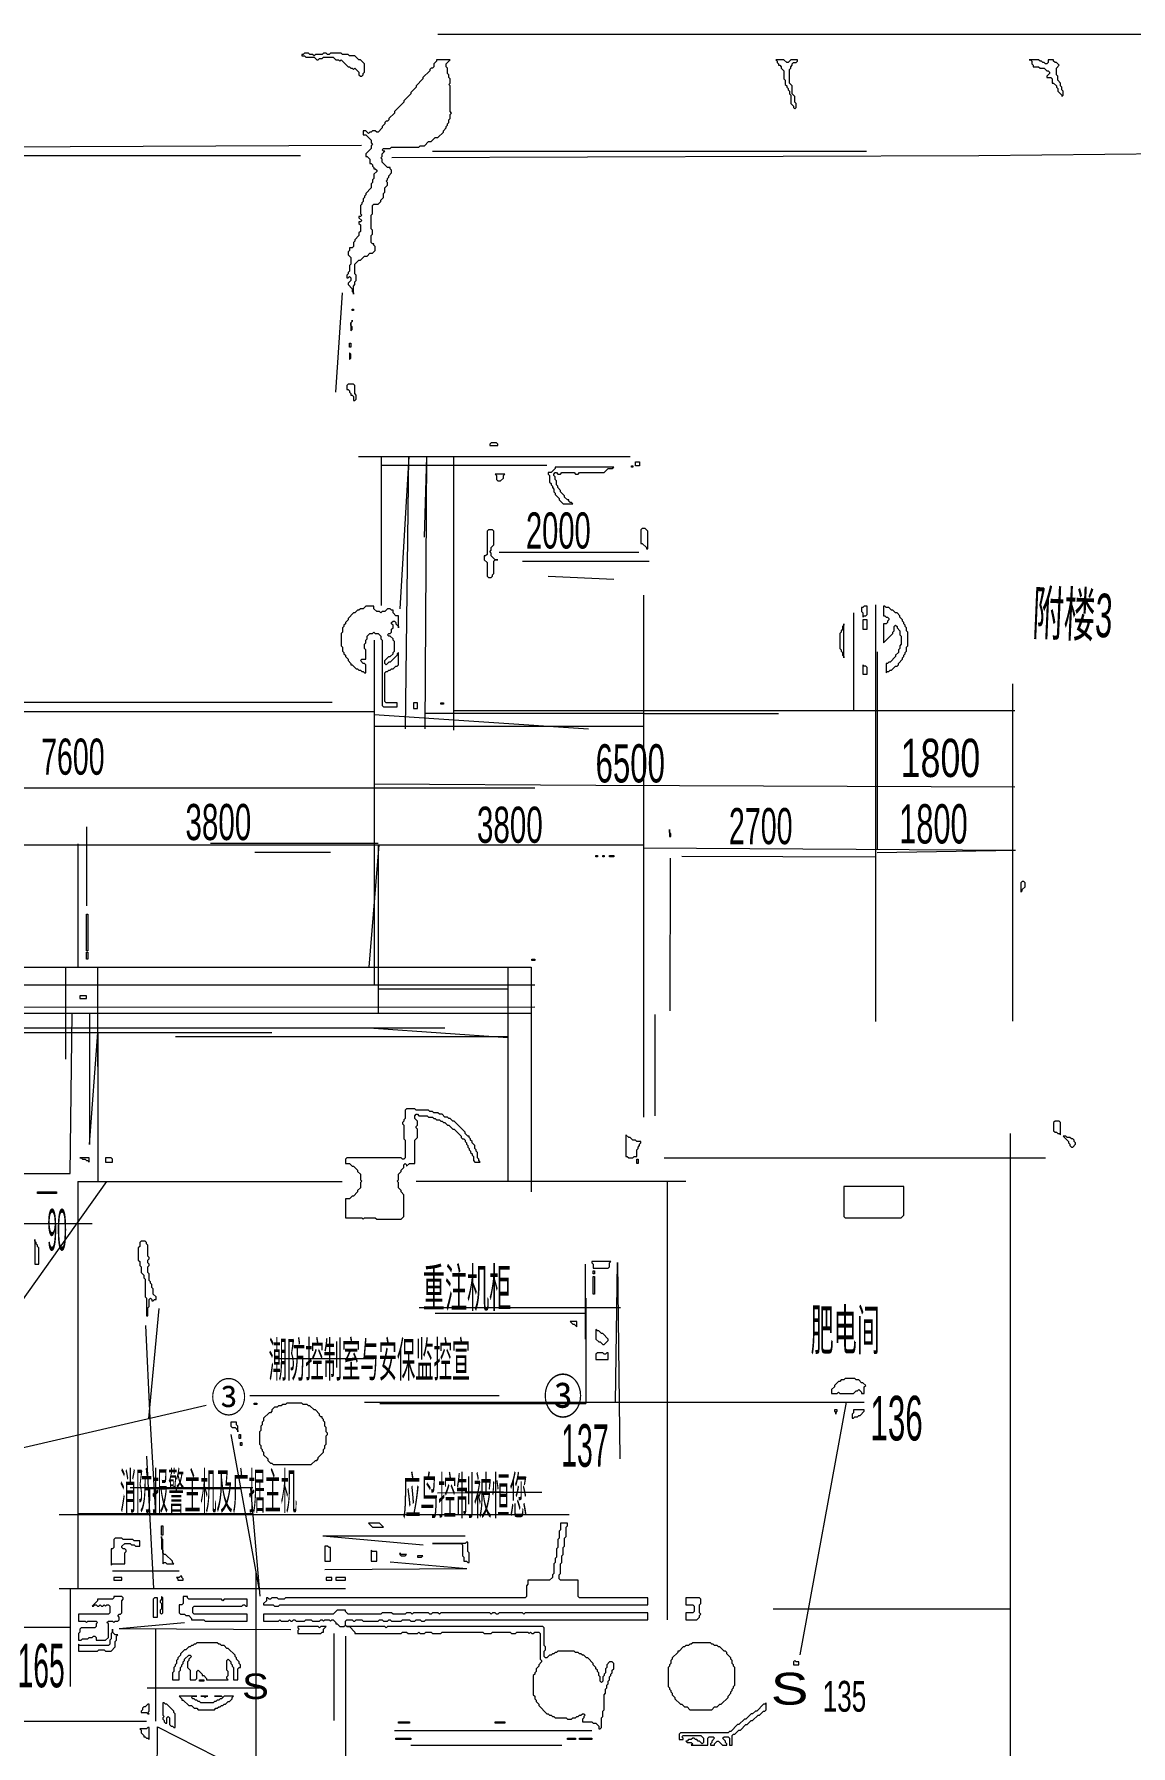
# Model space of a CAD drawing. Extents: x 6 to 4781, y 1 to 3386.
# Drawn here: x 2841 to 3646, y 2130 to 3386 of the extents above; entities that cross this region are included whole.
import ezdxf

# ---------------------------------------------------------------- set-up
doc = ezdxf.new("R2010")
doc.units = 0
for name, color, linetype, lineweight in [('OCR_TEXT', 6, 'Continuous', 0), ('TRACE_CURVE', 3, 'Continuous', 0), ('TRACE_STRAIGHT', 5, 'Continuous', 0), ('TRACE_TEXT_SYMBOL', 6, 'Continuous', 0)]:
    doc.layers.add(name, color=color, linetype=linetype, lineweight=lineweight)
doc.styles.add('wqy-unicode', font='wqy-unicode.lff')

msp = doc.modelspace()

# ---------------------------------------------------------------- linework, layer by layer
at = {"layer": 'TRACE_CURVE', "color": 3}
for points in [[(3136, 3367), (3136, 3366), (3134, 3364), (3134, 3362), (3133, 3361), (3132, 3361), (3131, 3360), (3131, 3359), (3126, 3354), (3126, 3353), (3121, 3348), (3121, 3347), (3117, 3343), (3117, 3342), (3112, 3337), (3112, 3336), (3105, 3329), (3105, 3328), (3101, 3324), (3101, 3323), (3100, 3322), (3099, 3322), (3098, 3321), (3098, 3320), (3096, 3318), (3096, 3317), (3093, 3314), (3092, 3314), (3091, 3315), (3089, 3315), (3088, 3314), (3087, 3314), (3086, 3313), (3084, 3315), (3082, 3315), (3082, 3312), (3084, 3312), (3088, 3308), (3088, 3306), (3089, 3305), (3088, 3304), (3088, 3302), (3084, 3298), (3084, 3296), (3085, 3296), (3087, 3294), (3087, 3291), (3088, 3291), (3089, 3290), (3089, 3289), (3090, 3288), (3090, 3287), (3091, 3287), (3092, 3286), (3092, 3285), (3090, 3283), (3090, 3280), (3089, 3279), (3089, 3277), (3088, 3276), (3088, 3273), (3084, 3269), (3084, 3268), (3083, 3267)], [(3146, 3353), (3145, 3354), (3145, 3356), (3144, 3357), (3144, 3361), (3143, 3362), (3143, 3364), (3146, 3367), (3136, 3367)], [(3090, 3232), (3089, 3232), (3088, 3233), (3088, 3238), (3089, 3239), (3089, 3242), (3088, 3243), (3088, 3253), (3089, 3254), (3089, 3260), (3090, 3261), (3093, 3261), (3095, 3263), (3095, 3264), (3097, 3266), (3097, 3269), (3098, 3270), (3098, 3273), (3100, 3275), (3100, 3277), (3099, 3278), (3100, 3279), (3100, 3280), (3101, 3281), (3101, 3282), (3103, 3284), (3103, 3286), (3102, 3287), (3102, 3288), (3100, 3288), (3096, 3292), (3096, 3294), (3095, 3295), (3096, 3296), (3096, 3298), (3098, 3300), (3097, 3300), (3096, 3301), (3097, 3302), (3102, 3302), (3103, 3303), (3123, 3303), (3124, 3304), (3127, 3304), (3130, 3307), (3132, 3307), (3135, 3310), (3137, 3310), (3141, 3314), (3141, 3315), (3143, 3317), (3143, 3318), (3144, 3319), (3144, 3320), (3145, 3321), (3145, 3323), (3146, 3324), (3146, 3327), (3147, 3328), (3146, 3329), (3146, 3348), (3145, 3349), (3146, 3350), (3146, 3353)], [(3083, 3267), (3083, 3266), (3082, 3265), (3082, 3263), (3081, 3262), (3081, 3261), (3080, 3260), (3080, 3254), (3081, 3253), (3080, 3252), (3079, 3252), (3079, 3251), (3081, 3249), (3080, 3248), (3079, 3248), (3079, 3247), (3080, 3246), (3080, 3241), (3079, 3240), (3079, 3238), (3076, 3235), (3076, 3234), (3075, 3233), (3075, 3230), (3074, 3229), (3072, 3229), (3072, 3227), (3071, 3226), (3071, 3224), (3073, 3222), (3073, 3217), (3072, 3216), (3072, 3212), (3071, 3211), (3071, 3210), (3070, 3209), (3070, 3207), (3071, 3207), (3072, 3208), (3073, 3207), (3073, 3205), (3071, 3203), (3071, 3202), (3074, 3199), (3074, 3197), (3075, 3196), (3075, 3195), (3075, 3201), (3076, 3202), (3076, 3204), (3077, 3205), (3077, 3209), (3076, 3210), (3076, 3217), (3079, 3220), (3080, 3220), (3083, 3223), (3085, 3223), (3087, 3225), (3089, 3225), (3091, 3227), (3091, 3230), (3090, 3231), (3090, 3232)]]:
    msp.add_lwpolyline(points, dxfattribs=at)
at = {"layer": 'TRACE_STRAIGHT', "color": 5}
for p, q in [((3137, 3385.8), (3660, 3385.8)), ((2737.2, 3302.7), (3080.8, 3304.5)), ((2742.7, 3296.9), (3036.1, 3296.9)), ((3103.1, 3295.3), (3534.2, 3296.9)), ((3133, 3300.1), (3451.5, 3300.1)), ((3534.2, 3296.9), (3703, 3298.5)), ((3062, 3123), (3067, 3196)), ((3078.7, 3075.8), (3278.1, 3075.8)), ((3095.2, 3076), (3095.2, 2966.6)), ((3095.2, 3069.5), (3217, 3069.5)), ((3109.2, 2964.1), (3115.8, 3075.8)), ((3113.1, 2876), (3115.5, 3075.8)), ((3127.2, 3016.6), (3128.8, 3075.8)), ((3127.6, 2876), (3128.7, 3075.8)), ((3148.3, 3076.1), (3148.3, 2875.1)), ((3181.9, 3005.6), (3284.4, 3005.6)), ((3199, 2999), (3292, 2999)), ((3266, 2985.7), (3217.9, 2987.8)), ((3288, 2974), (3288, 2591)), ((3458.2, 2967), (3458.2, 2661.1)), ((3442, 2961), (3442, 2889.4)), ((3090.1, 2941), (3090.1, 2688)), ((3459.5, 2932.5), (3459.5, 2787.7)), ((3558.9, 2909), (3558.9, 2661.3)), ((2525.6, 2895.6), (3059.2, 2895.6)), ((2571.9, 2888.7), (3090.1, 2888.7)), ((3090.1, 2886.6), (3247.4, 2875.9)), ((3090.1, 2877.8), (3288, 2877.8)), ((3127.7, 2887.5), (3288, 2887.5)), ((3148.3, 2889.4), (3560.5, 2889.4)), ((3288, 2887.3), (3386.9, 2887.3)), ((2292.6, 2832.6), (3208, 2832.6)), ((3090.1, 2835.6), (3252.9, 2834.5)), ((3252.9, 2834.5), (3560.5, 2833.4)), ((2879, 2804), (2879, 2746)), ((2453, 2790.8), (3288, 2790.8)), ((2872.7, 2791.5), (2872.7, 2701.1)), ((2970, 2792), (3093.1, 2792)), ((3086.5, 2701.1), (3093.9, 2790.8)), ((3093.1, 2790.8), (3093.1, 2667.2)), ((3002.5, 2785.5), (3058.1, 2785.5)), ((3288, 2788.7), (3561, 2787)), ((3307.5, 2781), (3307.3, 2669)), ((3316, 2782.4), (3390.3, 2782.2)), ((3390.3, 2782.2), (3458.2, 2782.1)), ((3459.5, 2785.1), (3561, 2787)), ((2394.8, 2701.1), (3205.3, 2701.1)), ((2887, 2701.1), (2887, 2628)), ((3188.4, 2701.1), (3188.4, 2544)), ((3205.3, 2701.1), (3205.3, 2536)), ((2863.6, 2700.9), (2863.6, 2633.5)), ((2872.7, 2700.9), (3093.1, 2700.9)), ((2660.2, 2688), (3208, 2688)), ((3093.1, 2685.1), (3188.4, 2685.1)), ((2648.4, 2671.7), (3208, 2671.9)), ((2759, 2667.2), (3205.3, 2667.2)), ((2866.9, 2549.5), (2868.5, 2667.2)), ((2881.2, 2667.2), (2881.2, 2570.8)), ((3296.2, 2666.3), (3296.2, 2591.8)), ((2239.4, 2653), (3015, 2653)), ((2660.2, 2656.4), (3142, 2656.4)), ((2881.2, 2570.8), (2887.4, 2653)), ((2887.2, 2653), (2887.2, 2543.8)), ((3090, 2656.3), (3188.4, 2649.5)), ((2944.3, 2650.1), (3188.4, 2650.1)), ((3557.1, 2579), (3557.1, 2091.1)), ((3303.1, 2561), (3583.1, 2561)), ((2686, 2549.5), (2866.9, 2549.5)), ((2740, 2327.1), (2893.8, 2543.8)), ((2872.5, 2543.8), (2872.5, 2245)), ((2872.5, 2543.8), (3066.6, 2543.8)), ((3121, 2544), (3319, 2544)), ((3305.3, 2544), (3305.3, 2222)), ((2633.1, 2512.9), (2883, 2512.9)), ((3245, 2483), (3245, 2428)), ((3267.4, 2381.6), (3268.9, 2484.3)), ((3268.9, 2484.3), (3270.4, 2340)), ((2924.8, 2369.7), (2932.2, 2450.4)), ((3123.1, 2451.1), (3271, 2451.1)), ((3245.5, 2458), (3245.5, 2380.8)), ((2922.2, 2437.9), (2925.4, 2369.9)), ((3135, 2447), (3245.5, 2447)), ((3016.9, 2413.8), (3090, 2413.8)), ((2720.7, 2322.5), (2966.8, 2379.4)), ((2925.2, 2374.7), (2929.7, 2300)), ((2998.8, 2386.7), (3181.9, 2386.7)), ((3083, 2381.8), (3450, 2381.8)), ((3094.4, 2380.8), (3245.5, 2380.8)), ((3245.5, 2381.6), (3436.9, 2381.6)), ((3402.9, 2196.2), (3436.9, 2381.6)), ((2985, 2358), (3005.6, 2245)), ((2923, 2342), (2928.1, 2245)), ((2911, 2319), (3001, 2319)), ((2924.2, 2318.3), (2992.3, 2318.3)), ((2999.3, 2318.3), (3006.2, 2239.2)), ((3136.6, 2315.2), (3213.3, 2315.7)), ((3157, 2316.2), (3213.3, 2315.7)), ((2859, 2299.2), (3233.4, 2299.2)), ((2872.5, 2300), (3000.9, 2300)), ((3052.4, 2283.7), (3126.2, 2277)), ((3052.4, 2283.7), (3115, 2283.7)), ((3104.4, 2283.6), (3156.9, 2283.6)), ((3102, 2264.5), (3158.3, 2259.5)), ((2898, 2258), (2947, 2258)), ((3003.4, 2257), (3003.4, 1593.5)), ((3054, 2258.9), (3158.3, 2259.5)), ((2859, 2245), (3069, 2245)), ((2867, 2245), (2867, 2173)), ((3383, 2230), (3557.1, 2230)), ((2761.4, 2216.6), (2867, 2216.6)), ((2903, 2215.6), (2951, 2220)), ((2903, 2215.6), (3029, 2214.8)), ((2929.5, 2215.4), (2929.5, 2147.6)), ((3060.5, 2212), (3060.5, 2148)), ((3069, 2210), (3069, 1985)), ((2923.5, 2172), (3006, 2172)), ((2656.9, 2147.6), (2923, 2147.6)), ((2930, 1898.8), (2931.1, 2143.5)), ((2931.1, 2143.5), (3003.4, 2106.7)), ((3105, 2140.8), (3250, 2140.8)), ((3117, 2130), (3228, 2130))]:
    msp.add_line(p, q, dxfattribs=at)
at = {"layer": 'TRACE_TEXT_SYMBOL', "color": 6}
for points in [[(3039, 3372), (3038, 3371), (3037, 3371), (3037, 3370), (3039, 3370), (3040, 3369), (3046, 3369), (3048, 3367), (3049, 3367), (3050, 3368), (3052, 3368), (3053, 3369), (3060, 3369), (3062, 3367), (3064, 3367), (3065, 3366), (3066, 3367), (3071, 3362), (3072, 3362), (3073, 3361), (3074, 3361), (3075, 3360), (3076, 3361), (3079, 3358), (3079, 3356), (3080, 3355), (3081, 3355), (3082, 3356), (3082, 3357), (3083, 3358), (3083, 3364), (3080, 3367), (3079, 3367), (3076, 3370), (3072, 3370), (3071, 3371), (3067, 3371), (3066, 3372), (3058, 3372), (3057, 3371), (3056, 3371), (3055, 3372), (3053, 3372), (3052, 3371), (3047, 3371), (3046, 3370), (3045, 3371), (3043, 3371), (3042, 3372)], [(3385, 3367), (3386, 3366), (3386, 3365), (3387, 3364), (3387, 3363), (3388, 3363), (3389, 3362), (3389, 3361), (3391, 3359), (3391, 3353), (3392, 3352), (3392, 3349), (3393, 3348), (3393, 3347), (3394, 3346), (3394, 3345), (3395, 3344), (3395, 3342), (3396, 3341), (3396, 3335), (3398, 3333), (3398, 3332), (3399, 3331), (3400, 3332), (3400, 3335), (3399, 3336), (3399, 3340), (3397, 3342), (3397, 3348), (3395, 3350), (3395, 3360), (3396, 3361), (3396, 3362), (3397, 3363), (3397, 3364), (3398, 3365), (3400, 3365), (3401, 3366), (3401, 3367), (3396, 3367), (3394, 3365), (3393, 3365), (3391, 3367)], [(3571, 3367), (3572, 3367), (3573, 3366), (3573, 3364), (3574, 3363), (3574, 3362), (3578, 3362), (3579, 3361), (3582, 3361), (3584, 3359), (3585, 3359), (3586, 3358), (3586, 3357), (3584, 3355), (3584, 3354), (3587, 3354), (3588, 3353), (3588, 3350), (3589, 3350), (3591, 3348), (3591, 3347), (3592, 3346), (3592, 3344), (3595, 3341), (3595, 3340), (3596, 3341), (3596, 3344), (3595, 3345), (3595, 3347), (3594, 3348), (3594, 3350), (3592, 3352), (3592, 3355), (3591, 3356), (3591, 3361), (3593, 3363), (3591, 3365), (3590, 3365), (3589, 3366), (3589, 3367), (3585, 3367), (3585, 3365), (3584, 3364), (3583, 3364), (3582, 3365), (3581, 3365), (3580, 3366), (3579, 3366), (3578, 3367)], [(3074, 3184), (3075, 3184), (3075, 3183), (3074, 3183)], [(3074, 3176), (3074, 3175), (3073, 3174), (3073, 3168), (3074, 3169), (3074, 3171), (3073, 3172), (3073, 3174), (3074, 3175)], [(3072, 3159), (3073, 3159), (3073, 3156), (3072, 3156)], [(3072, 3152), (3072, 3147), (3073, 3148), (3073, 3151)], [(3071, 3129), (3070, 3128), (3070, 3125), (3071, 3125), (3072, 3124), (3072, 3123), (3073, 3122), (3073, 3121), (3074, 3121), (3075, 3120), (3075, 3117), (3076, 3117), (3077, 3118), (3077, 3121), (3076, 3122), (3076, 3128), (3075, 3129)], [(3176, 3086), (3175, 3085), (3175, 3084), (3181, 3084), (3181, 3085), (3180, 3086)], [(3223, 3068), (3223, 3067), (3220, 3064), (3218, 3064), (3218, 3063), (3219, 3062), (3219, 3057), (3220, 3056), (3220, 3055), (3221, 3054), (3221, 3053), (3222, 3052), (3222, 3050), (3223, 3049), (3223, 3048), (3226, 3045), (3226, 3044), (3229, 3041), (3236, 3041), (3235, 3042), (3234, 3042), (3233, 3043), (3233, 3044), (3232, 3044), (3230, 3046), (3230, 3047), (3227, 3050), (3227, 3051), (3225, 3053), (3225, 3054), (3224, 3055), (3224, 3058), (3223, 3059), (3223, 3061), (3222, 3062), (3222, 3063), (3223, 3064), (3224, 3064), (3225, 3063), (3227, 3063), (3228, 3064), (3237, 3064), (3238, 3063), (3240, 3063), (3241, 3064), (3259, 3064), (3262, 3067), (3265, 3067), (3266, 3068)], [(3279, 3069), (3280, 3069), (3280, 3068), (3279, 3068)], [(3282, 3072), (3285, 3072), (3285, 3069), (3282, 3069)], [(3179, 3063), (3180, 3062), (3180, 3059), (3181, 3058), (3183, 3058), (3185, 3060), (3185, 3062), (3186, 3063)], [(3174, 3022), (3173, 3021), (3173, 3004), (3172, 3003), (3171, 3003), (3171, 3000), (3173, 2998), (3173, 2988), (3174, 2987), (3176, 2987), (3177, 2988), (3177, 2989), (3178, 2990), (3178, 2999), (3179, 3000), (3181, 3000), (3179, 3000), (3176, 3003), (3176, 3005), (3175, 3006), (3176, 3007), (3176, 3009), (3178, 3011), (3178, 3021), (3177, 3022)], [(3287, 3023), (3286, 3022), (3286, 3012), (3287, 3012), (3290, 3009), (3290, 3008), (3291, 3008), (3291, 3021), (3289, 3023)], [(3450, 2966), (3449, 2965), (3448, 2965), (3448, 2962), (3449, 2961), (3449, 2958), (3450, 2959), (3451, 2959), (3452, 2960), (3452, 2966)], [(3435, 2953), (3435, 2952), (3434, 2951), (3434, 2949), (3433, 2948), (3433, 2947), (3432, 2946), (3432, 2935), (3433, 2934), (3433, 2933), (3434, 2932), (3434, 2930), (3435, 2929), (3435, 2928)], [(3449, 2956), (3449, 2949), (3452, 2949), (3452, 2956)], [(3449, 2923), (3449, 2916), (3452, 2916), (3452, 2921), (3451, 2922), (3450, 2922)], [(3119, 2895), (3119, 2891), (3122, 2891), (3122, 2895)], [(3139, 2895), (3141, 2895), (3141, 2894), (3139, 2894)], [(3307, 2802), (3307, 2797), (3308, 2797), (3308, 2799), (3307, 2800)], [(3253, 2783), (3254, 2783), (3254, 2782), (3253, 2782)], [(3258, 2783), (3259, 2783), (3259, 2782), (3258, 2782)], [(3263, 2783), (3266, 2783), (3266, 2782), (3263, 2782)], [(3566, 2764), (3565, 2763), (3565, 2756), (3566, 2757), (3566, 2758), (3568, 2760), (3568, 2763), (3567, 2764)], [(2879, 2740), (2880, 2740), (2880, 2713), (2879, 2713)], [(2879, 2712), (2880, 2712), (2880, 2707), (2879, 2707)], [(3206, 2707), (3208, 2707), (3208, 2706), (3206, 2706)], [(2874, 2680), (2874, 2678), (2879, 2678), (2879, 2680)], [(3275, 2578), (3275, 2562), (3276, 2562), (3277, 2561), (3280, 2561), (3281, 2562), (3283, 2562), (3283, 2567), (3284, 2568), (3284, 2569), (3285, 2570), (3285, 2571), (3286, 2572), (3286, 2573), (3283, 2573), (3282, 2574), (3280, 2574), (3278, 2576), (3277, 2576)], [(3590, 2588), (3589, 2587), (3589, 2581), (3590, 2580), (3591, 2580), (3592, 2579), (3593, 2579), (3594, 2578), (3594, 2587), (3593, 2588)], [(3596, 2577), (3600, 2573), (3600, 2572), (3601, 2571), (3601, 2570), (3602, 2569), (3603, 2569), (3605, 2571), (3605, 2572), (3604, 2573), (3604, 2574), (3603, 2575), (3602, 2575), (3601, 2576), (3599, 2576), (3598, 2577)], [(2874, 2561), (2875, 2561), (2876, 2560), (2878, 2560), (2879, 2559), (2880, 2559), (2881, 2558), (2881, 2561)], [(2893, 2561), (2893, 2558), (2898, 2558), (2898, 2560), (2897, 2561)], [(3283, 2560), (3284, 2560), (3284, 2557), (3283, 2557)], [(3435, 2540), (3435, 2518), (3436, 2517), (3477, 2517), (3479, 2519), (3479, 2540)], [(2843, 2536), (2857, 2536), (2857, 2535), (2843, 2535)], [(2841, 2501), (2841, 2483), (2844, 2483), (2844, 2495), (2843, 2496), (2843, 2497), (2842, 2498), (2842, 2499), (2841, 2500)], [(2919, 2500), (2918, 2499), (2918, 2496), (2917, 2495), (2917, 2486), (2918, 2485), (2918, 2482), (2919, 2481), (2919, 2477), (2921, 2475), (2921, 2473), (2922, 2472), (2922, 2459), (2923, 2458), (2923, 2445), (2924, 2445), (2924, 2451), (2925, 2452), (2925, 2457), (2926, 2458), (2927, 2457), (2927, 2456), (2928, 2456), (2929, 2457), (2930, 2457), (2930, 2459), (2928, 2461), (2928, 2465), (2927, 2466), (2927, 2468), (2926, 2469), (2926, 2470), (2925, 2471), (2925, 2476), (2924, 2477), (2924, 2481), (2925, 2482), (2925, 2483), (2924, 2484), (2924, 2486), (2925, 2487), (2925, 2488), (2924, 2489), (2924, 2497), (2923, 2498), (2923, 2499), (2922, 2500)], [(3250, 2485), (3250, 2484), (3251, 2483), (3251, 2480), (3262, 2480), (3263, 2481), (3263, 2484), (3264, 2485)], [(3251, 2478), (3252, 2478), (3252, 2476), (3251, 2476)], [(3251, 2474), (3252, 2474), (3252, 2461), (3251, 2461)], [(3234, 2441), (3236, 2439), (3237, 2439), (3239, 2437), (3239, 2441)], [(3253, 2435), (3253, 2428), (3255, 2426), (3256, 2426), (3258, 2424), (3259, 2424), (3262, 2427), (3262, 2428), (3258, 2432), (3257, 2432), (3255, 2434), (3254, 2434)], [(3254, 2418), (3253, 2417), (3253, 2413), (3262, 2413), (3262, 2418), (3261, 2418), (3260, 2417), (3259, 2417), (3258, 2418)], [(3436, 2399), (3435, 2398), (3433, 2398), (3432, 2397), (3431, 2397), (3428, 2394), (3428, 2393), (3426, 2391), (3426, 2388), (3430, 2388), (3431, 2389), (3432, 2388), (3442, 2388), (3444, 2390), (3445, 2390), (3446, 2391), (3448, 2389), (3448, 2388), (3450, 2388), (3450, 2393), (3451, 2394), (3449, 2396), (3448, 2396), (3446, 2398), (3444, 2398), (3443, 2399)], [(3002, 2381), (3004, 2381), (3004, 2380), (3002, 2380)], [(3026, 2381), (3025, 2380), (3023, 2380), (3022, 2379), (3020, 2379), (3019, 2378), (3017, 2378), (3015, 2376), (3015, 2375), (3014, 2374), (3013, 2374), (3009, 2370), (3009, 2368), (3008, 2367), (3008, 2365), (3007, 2364), (3007, 2361), (3006, 2360), (3006, 2351), (3007, 2350), (3007, 2348), (3008, 2347), (3008, 2346), (3009, 2345), (3009, 2343), (3012, 2340), (3012, 2339), (3014, 2337), (3015, 2337), (3016, 2336), (3044, 2336), (3047, 2339), (3048, 2339), (3049, 2340), (3049, 2341), (3053, 2345), (3053, 2347), (3054, 2348), (3054, 2350), (3055, 2351), (3055, 2357), (3056, 2358), (3056, 2359), (3055, 2360), (3055, 2363), (3054, 2364), (3054, 2367), (3053, 2368), (3053, 2369), (3052, 2370), (3052, 2371), (3051, 2371), (3050, 2372), (3050, 2373), (3047, 2376), (3046, 2376), (3043, 2379), (3042, 2379), (3041, 2380), (3038, 2380), (3037, 2381)], [(3428, 2376), (3428, 2375), (3429, 2374), (3429, 2373), (3429, 2374), (3430, 2375), (3430, 2376)], [(3442, 2376), (3442, 2374), (3441, 2373), (3441, 2370), (3442, 2370), (3443, 2371), (3445, 2371), (3446, 2372), (3447, 2372), (3450, 2375), (3450, 2376)], [(2985, 2367), (2985, 2364), (2986, 2363), (2988, 2363), (2990, 2361), (2990, 2360), (2990, 2364), (2989, 2365), (2989, 2367)], [(2991, 2358), (2992, 2358), (2992, 2355), (2991, 2355)], [(2992, 2352), (2993, 2352), (2993, 2350), (2992, 2350)], [(2934, 2291), (2935, 2291), (2935, 2284), (2934, 2284)], [(3227, 2293), (3227, 2288), (3226, 2287), (3226, 2282), (3225, 2281), (3225, 2275), (3224, 2274), (3224, 2268), (3223, 2267), (3223, 2264), (3222, 2263), (3222, 2256), (3221, 2255), (3221, 2253), (3219, 2251), (3203, 2251), (3203, 2248), (3202, 2247), (3202, 2239), (3201, 2238), (3025, 2238), (3024, 2237), (3020, 2237), (3019, 2238), (3015, 2238), (3014, 2237), (3013, 2237), (3012, 2238), (3011, 2238), (3011, 2236), (3009, 2234), (3009, 2233), (3016, 2233), (3017, 2232), (3020, 2232), (3021, 2233), (3291, 2233), (3291, 2238), (3241, 2238), (3240, 2239), (3240, 2251), (3227, 2251), (3226, 2252), (3226, 2255), (3227, 2256), (3227, 2263), (3228, 2264), (3228, 2269), (3229, 2270), (3229, 2275), (3230, 2276), (3230, 2282), (3231, 2283), (3231, 2290), (3232, 2291), (3232, 2293)], [(3086, 2293), (3089, 2290), (3097, 2290), (3094, 2293)], [(2900, 2282), (2899, 2281), (2899, 2275), (2898, 2274), (2897, 2274), (2897, 2262), (2898, 2263), (2907, 2263), (2907, 2271), (2908, 2272), (2908, 2273), (2907, 2274), (2906, 2274), (2905, 2275), (2905, 2276), (2907, 2278), (2911, 2278), (2912, 2277), (2914, 2277), (2915, 2276), (2918, 2276), (2918, 2280), (2914, 2280), (2913, 2281), (2906, 2281), (2905, 2282)], [(2934, 2283), (2934, 2274), (2935, 2273), (2935, 2263), (2936, 2264), (2937, 2264), (2938, 2263), (2943, 2263), (2942, 2264), (2942, 2265), (2937, 2270), (2936, 2270), (2935, 2271), (2935, 2281), (2934, 2282)], [(3054, 2276), (3054, 2265), (3058, 2265), (3058, 2275), (3057, 2275), (3056, 2276)], [(3158, 2279), (3157, 2278), (3133, 2278), (3154, 2278), (3155, 2277), (3155, 2269), (3156, 2268), (3156, 2265), (3158, 2265), (3159, 2264), (3160, 2264), (3160, 2271), (3159, 2272), (3159, 2279)], [(3088, 2273), (3088, 2265), (3092, 2265), (3092, 2272), (3089, 2272)], [(3109, 2271), (3109, 2270), (3110, 2269), (3113, 2269), (3114, 2270), (3110, 2270)], [(3122, 2269), (3122, 2268), (3125, 2268), (3126, 2269)], [(2899, 2253), (2899, 2251), (2905, 2251), (2905, 2253)], [(2948, 2254), (2947, 2253), (2945, 2253), (2946, 2252), (2946, 2251), (2950, 2251), (2950, 2252), (2949, 2253), (2949, 2254)], [(3055, 2253), (3055, 2251), (3059, 2251), (3059, 2253)], [(3062, 2253), (3062, 2251), (3069, 2251), (3069, 2253)], [(2899, 2239), (2899, 2238), (2898, 2237), (2887, 2237), (2887, 2236), (2883, 2232), (2884, 2232), (2885, 2233), (2886, 2233), (2887, 2232), (2888, 2232), (2889, 2233), (2890, 2232), (2891, 2232), (2892, 2233), (2893, 2232), (2894, 2233), (2895, 2233), (2896, 2232), (2896, 2227), (2895, 2226), (2873, 2226), (2873, 2221), (2878, 2221), (2879, 2220), (2880, 2221), (2886, 2221), (2887, 2220), (2886, 2219), (2886, 2217), (2885, 2216), (2875, 2216), (2874, 2215), (2874, 2213), (2873, 2212), (2873, 2207), (2875, 2207), (2876, 2208), (2880, 2208), (2881, 2209), (2883, 2209), (2884, 2210), (2885, 2210), (2886, 2209), (2886, 2207), (2893, 2207), (2895, 2209), (2895, 2219), (2894, 2220), (2895, 2221), (2898, 2221), (2899, 2220), (2900, 2221), (2902, 2221), (2903, 2222), (2903, 2224), (2902, 2225), (2903, 2226), (2904, 2226), (2905, 2227), (2905, 2236), (2906, 2237), (2906, 2238), (2905, 2239)], [(2929, 2238), (2928, 2237), (2928, 2224), (2931, 2224), (2931, 2238)], [(2934, 2239), (2934, 2237), (2933, 2236), (2933, 2235), (2934, 2234), (2934, 2230), (2933, 2229), (2933, 2227), (2934, 2226), (2935, 2227), (2935, 2238)], [(2950, 2239), (2950, 2234), (2949, 2233), (2947, 2233), (2947, 2227), (2948, 2226), (2951, 2226), (2952, 2225), (2954, 2225), (2956, 2223), (2956, 2222), (2965, 2222), (2966, 2221), (2997, 2221), (2997, 2226), (2958, 2226), (2957, 2227), (2957, 2231), (2958, 2232), (2993, 2232), (2994, 2233), (2995, 2233), (2996, 2232), (2997, 2232), (2997, 2237), (2980, 2237), (2979, 2236), (2978, 2237), (2954, 2237), (2953, 2238), (2953, 2239)], [(3319, 2238), (3319, 2233), (3324, 2233), (3325, 2232), (3325, 2228), (3324, 2227), (3319, 2227), (3319, 2222), (3327, 2222), (3329, 2224), (3329, 2225), (3330, 2226), (3329, 2227), (3329, 2233), (3330, 2234), (3330, 2237), (3329, 2238)], [(2898, 2215), (2898, 2213), (2897, 2212), (2897, 2208), (2896, 2207), (2896, 2204), (2895, 2203), (2874, 2203), (2873, 2204), (2873, 2199), (2887, 2199), (2888, 2200), (2892, 2200), (2893, 2199), (2897, 2199), (2900, 2202), (2900, 2206), (2901, 2207), (2901, 2210), (2902, 2211), (2900, 2211), (2898, 2213)], [(3034, 2217), (3034, 2216), (3035, 2215), (3034, 2214), (3034, 2212), (3051, 2212), (3052, 2213), (3053, 2213), (3053, 2215), (3055, 2217), (3051, 2217), (3050, 2216), (3049, 2217)], [(3324, 2205), (3323, 2204), (3322, 2204), (3321, 2203), (3319, 2203), (3318, 2202), (3317, 2202), (3314, 2199), (3313, 2199), (3313, 2198), (3309, 2194), (3309, 2193), (3308, 2192), (3308, 2190), (3307, 2189), (3307, 2188), (3306, 2187), (3306, 2173), (3307, 2172), (3307, 2171), (3308, 2170), (3308, 2169), (3309, 2168), (3309, 2167), (3311, 2165), (3311, 2164), (3315, 2160), (3316, 2160), (3318, 2158), (3320, 2158), (3322, 2156), (3338, 2156), (3340, 2158), (3342, 2158), (3344, 2160), (3345, 2160), (3350, 2165), (3350, 2166), (3352, 2168), (3352, 2169), (3353, 2170), (3353, 2171), (3354, 2172), (3354, 2173), (3355, 2174), (3355, 2187), (3354, 2188), (3354, 2189), (3353, 2190), (3353, 2192), (3352, 2193), (3352, 2194), (3349, 2197), (3349, 2198), (3348, 2199), (3347, 2199), (3344, 2202), (3343, 2202), (3342, 2203), (3340, 2203), (3339, 2204), (3338, 2204), (3337, 2205)], [(3399, 2192), (3398, 2191), (3398, 2189), (3402, 2189), (3402, 2191), (3400, 2191)], [(2962, 2178), (2965, 2178), (2965, 2177), (2962, 2177)], [(2935, 2161), (2935, 2152), (2936, 2151), (2935, 2150), (2935, 2149), (2936, 2148), (2936, 2147), (2937, 2146), (2938, 2146), (2938, 2150), (2939, 2151), (2940, 2150), (2940, 2145), (2941, 2144), (2942, 2144), (2943, 2143), (2944, 2143), (2944, 2153), (2943, 2154), (2943, 2155), (2938, 2160), (2937, 2160), (2936, 2161)], [(2947, 2166), (2949, 2164), (2949, 2163), (2950, 2163), (2954, 2159), (2956, 2159), (2958, 2157), (2960, 2157), (2961, 2156), (2973, 2156), (2974, 2157), (2975, 2157), (2976, 2158), (2977, 2158), (2978, 2159), (2979, 2159), (2980, 2160), (2981, 2160), (2983, 2162), (2984, 2162), (2986, 2164), (2986, 2165), (2987, 2166), (2980, 2166), (2979, 2165), (2978, 2166), (2973, 2166), (2978, 2166), (2979, 2165), (2978, 2164), (2977, 2164), (2976, 2163), (2975, 2163), (2974, 2162), (2973, 2162), (2972, 2161), (2963, 2161), (2962, 2162), (2961, 2162), (2960, 2163), (2959, 2163), (2958, 2164), (2957, 2164), (2956, 2165), (2957, 2166), (2960, 2166)], [(2963, 2166), (2965, 2166), (2966, 2165), (2967, 2166), (2968, 2166)], [(2924, 2160), (2922, 2158), (2921, 2158), (2920, 2157), (2920, 2156), (2919, 2155), (2919, 2154), (2923, 2154), (2924, 2153), (2925, 2153), (2924, 2154), (2925, 2155), (2925, 2160)], [(2924, 2143), (2923, 2142), (2918, 2142), (2919, 2141), (2919, 2139), (2921, 2137), (2921, 2136), (2922, 2136), (2923, 2135), (2924, 2135), (2925, 2134), (2925, 2143)], [(3108, 2147), (3116, 2147), (3116, 2146), (3108, 2146)], [(3179, 2147), (3186, 2147), (3186, 2146), (3179, 2146)], [(3106, 2135), (3117, 2135), (3117, 2134), (3106, 2134)], [(3232, 2135), (3238, 2135), (3238, 2134), (3232, 2134)], [(3241, 2135), (3250, 2135), (3250, 2134), (3241, 2134)]]:
    msp.add_lwpolyline(points, close=True, dxfattribs=at)
for points in [[(3084, 2966), (3082, 2964), (3080, 2964), (3079, 2963), (3078, 2963), (3076, 2961), (3075, 2961), (3071, 2957), (3071, 2956), (3069, 2954), (3069, 2953), (3068, 2952), (3068, 2951), (3067, 2950), (3067, 2947), (3066, 2946), (3066, 2937), (3067, 2936), (3067, 2933), (3068, 2932), (3068, 2931), (3069, 2930), (3069, 2929), (3071, 2927), (3071, 2926), (3073, 2924), (3073, 2923), (3074, 2923), (3077, 2920), (3078, 2920), (3079, 2919), (3080, 2919), (3081, 2918), (3082, 2918), (3083, 2917), (3084, 2917), (3084, 2923), (3083, 2924), (3082, 2924), (3080, 2926), (3081, 2927), (3084, 2927), (3084, 2934), (3083, 2935), (3083, 2938), (3084, 2939), (3084, 2941), (3085, 2942), (3085, 2944), (3087, 2946), (3089, 2946), (3090, 2947), (3091, 2946), (3093, 2946), (3095, 2944), (3095, 2942), (3096, 2941), (3096, 2893), (3097, 2892), (3107, 2892), (3107, 2895), (3099, 2895), (3098, 2896), (3098, 2917)], [(3098, 2917), (3099, 2918), (3100, 2918), (3101, 2919), (3102, 2919), (3103, 2920), (3104, 2920), (3106, 2922), (3107, 2922), (3108, 2923), (3108, 2932), (3107, 2931), (3107, 2930), (3102, 2925), (3101, 2925), (3099, 2923), (3098, 2924), (3098, 2926), (3101, 2929), (3102, 2929), (3104, 2931), (3104, 2932), (3105, 2933), (3105, 2940), (3104, 2941), (3104, 2942), (3102, 2944), (3101, 2944), (3100, 2945), (3101, 2946), (3102, 2946), (3103, 2947), (3103, 2949), (3104, 2950), (3104, 2952), (3103, 2953), (3103, 2954), (3104, 2955), (3105, 2955), (3106, 2954), (3106, 2953), (3108, 2951), (3108, 2950), (3108, 2959), (3106, 2959), (3104, 2961), (3104, 2963), (3103, 2963), (3102, 2964), (3100, 2964), (3098, 2962), (3096, 2962), (3095, 2961), (3094, 2962), (3092, 2962), (3090, 2964), (3090, 2966), (3084, 2966)], [(3464, 2966), (3464, 2959), (3465, 2959), (3466, 2958), (3467, 2958), (3468, 2957), (3468, 2956), (3467, 2955), (3467, 2954), (3466, 2953), (3464, 2953), (3464, 2939), (3471, 2946), (3471, 2947), (3472, 2948), (3472, 2951), (3473, 2952), (3474, 2951), (3474, 2950), (3476, 2948), (3476, 2945), (3477, 2944), (3477, 2938), (3476, 2937), (3476, 2935), (3475, 2934), (3475, 2932), (3473, 2930), (3473, 2929), (3469, 2925), (3468, 2925), (3467, 2924), (3466, 2924), (3466, 2917), (3467, 2918), (3468, 2918), (3469, 2919), (3470, 2919), (3473, 2922), (3474, 2922), (3475, 2923), (3475, 2924), (3478, 2927), (3478, 2928), (3479, 2929), (3479, 2930), (3480, 2931), (3480, 2932), (3481, 2933), (3481, 2936), (3482, 2937), (3482, 2947), (3481, 2948), (3481, 2950), (3480, 2951), (3480, 2952), (3479, 2953), (3479, 2954), (3478, 2955), (3478, 2956), (3476, 2958), (3476, 2959), (3474, 2961), (3473, 2961)], [(3473, 2961), (3471, 2963), (3470, 2963), (3468, 2965), (3466, 2965), (3465, 2966), (3464, 2966)], [(3114, 2597), (3113, 2596), (3113, 2590), (3112, 2589), (3112, 2588), (3111, 2587), (3111, 2586), (3112, 2585), (3112, 2575), (3113, 2574), (3113, 2561), (3112, 2560), (3111, 2560), (3110, 2561), (3070, 2561), (3069, 2560), (3069, 2557), (3072, 2557), (3074, 2555), (3075, 2555), (3078, 2552), (3078, 2551), (3080, 2549), (3080, 2545), (3081, 2544), (3080, 2543), (3080, 2539), (3078, 2537), (3078, 2536), (3075, 2533), (3074, 2533), (3072, 2531), (3069, 2531), (3069, 2517), (3081, 2517), (3082, 2516), (3083, 2517), (3091, 2517), (3092, 2516), (3110, 2516), (3112, 2518), (3112, 2534), (3110, 2536), (3110, 2537), (3108, 2539), (3108, 2543), (3107, 2544), (3108, 2545), (3108, 2549), (3110, 2551), (3110, 2552), (3112, 2554), (3112, 2556), (3113, 2557), (3114, 2556), (3114, 2555), (3116, 2557), (3120, 2557), (3120, 2574), (3122, 2576), (3122, 2582), (3121, 2583), (3121, 2584), (3122, 2585)], [(3144, 2591), (3142, 2591), (3140, 2593), (3138, 2593), (3137, 2594), (3134, 2594), (3133, 2595), (3131, 2595), (3130, 2596), (3121, 2596), (3120, 2597), (3114, 2597)], [(3122, 2585), (3122, 2588), (3120, 2590), (3120, 2592), (3121, 2593), (3122, 2593), (3123, 2592), (3129, 2592), (3130, 2591), (3133, 2591), (3134, 2590), (3135, 2590), (3136, 2589), (3138, 2589), (3139, 2588), (3140, 2588), (3141, 2587), (3142, 2587), (3144, 2585), (3145, 2585), (3148, 2582), (3149, 2582), (3154, 2577), (3154, 2576), (3155, 2575), (3156, 2575), (3157, 2574), (3157, 2573), (3158, 2572), (3158, 2571), (3159, 2570), (3159, 2569), (3160, 2568), (3160, 2567), (3161, 2566), (3161, 2565), (3162, 2564), (3162, 2563), (3163, 2562), (3163, 2559), (3164, 2558), (3168, 2558), (3167, 2559), (3167, 2560), (3166, 2561), (3166, 2565), (3165, 2566), (3165, 2567), (3164, 2568), (3164, 2570), (3162, 2572), (3162, 2573), (3161, 2574), (3161, 2575), (3160, 2576), (3160, 2577), (3159, 2577), (3157, 2579), (3157, 2580), (3149, 2588), (3148, 2588), (3146, 2590), (3145, 2590), (3144, 2591)], [(3063, 2229), (3060, 2226), (3009, 2226), (3009, 2221), (3020, 2221), (3021, 2222), (3022, 2221), (3027, 2221), (3028, 2222), (3029, 2221), (3030, 2221), (3031, 2222), (3032, 2222), (3033, 2221), (3039, 2221), (3040, 2222), (3044, 2222), (3045, 2221), (3050, 2221), (3051, 2222), (3052, 2222), (3053, 2221), (3054, 2222), (3057, 2222), (3058, 2221), (3059, 2222), (3060, 2222), (3062, 2220), (3062, 2219), (3063, 2219), (3065, 2217), (3068, 2217), (3069, 2218), (3070, 2217), (3072, 2217), (3076, 2213), (3076, 2212), (3110, 2212), (3111, 2213), (3114, 2213), (3115, 2212), (3122, 2212), (3123, 2213), (3124, 2212), (3127, 2212), (3128, 2213), (3132, 2213), (3133, 2212), (3139, 2212), (3140, 2213), (3170, 2213), (3171, 2212), (3176, 2212), (3177, 2213), (3190, 2213), (3191, 2212), (3194, 2212), (3195, 2213), (3203, 2213), (3204, 2212), (3205, 2213), (3206, 2212), (3207, 2212), (3208, 2213)], [(3081, 2222), (3082, 2221), (3093, 2221), (3094, 2222), (3096, 2222), (3097, 2221), (3100, 2221), (3101, 2222), (3102, 2222), (3103, 2221), (3110, 2221), (3111, 2222), (3116, 2222), (3117, 2221), (3120, 2221), (3121, 2222), (3124, 2222), (3125, 2221), (3127, 2221), (3128, 2222), (3291, 2222), (3291, 2227), (3201, 2227), (3200, 2226), (3199, 2227), (3182, 2227), (3181, 2226), (3180, 2226), (3179, 2227), (3177, 2227), (3176, 2226), (3175, 2227), (3139, 2227), (3138, 2226), (3137, 2227), (3133, 2227), (3132, 2226), (3131, 2226), (3130, 2227), (3119, 2227), (3118, 2226), (3117, 2227), (3114, 2227), (3113, 2226), (3104, 2226), (3103, 2227), (3096, 2227), (3095, 2226), (3071, 2226), (3069, 2228), (3069, 2229), (3063, 2229)], [(3264, 2181), (3264, 2182), (3265, 2183), (3265, 2185), (3266, 2186), (3266, 2190), (3265, 2191), (3263, 2191), (3261, 2189), (3261, 2187), (3260, 2186), (3260, 2183), (3259, 2182), (3259, 2181), (3258, 2180), (3258, 2177), (3257, 2176), (3256, 2177), (3256, 2180), (3255, 2181), (3255, 2183), (3254, 2184), (3254, 2185), (3253, 2186), (3253, 2187), (3251, 2189), (3251, 2190), (3247, 2194), (3246, 2194), (3244, 2196), (3243, 2196), (3242, 2197), (3241, 2197), (3240, 2198), (3238, 2198), (3237, 2199), (3225, 2199), (3224, 2198), (3223, 2198), (3222, 2197), (3221, 2197), (3220, 2196), (3219, 2196), (3217, 2194), (3216, 2194), (3215, 2195), (3215, 2199), (3216, 2200), (3216, 2202), (3215, 2203), (3215, 2216), (3214, 2217), (3100, 2217), (3099, 2216), (3098, 2217), (3070, 2217), (3069, 2218), (3069, 2221), (3070, 2222), (3074, 2222), (3075, 2221), (3076, 2221), (3077, 2222), (3081, 2222)], [(3208, 2213), (3211, 2213), (3212, 2212), (3212, 2193), (3213, 2192), (3213, 2191), (3211, 2189), (3211, 2188), (3209, 2186), (3209, 2184), (3208, 2183), (3208, 2182), (3207, 2181), (3207, 2167), (3208, 2166), (3208, 2164), (3209, 2163), (3209, 2162), (3211, 2160), (3211, 2159), (3217, 2153), (3218, 2153), (3219, 2152), (3220, 2152), (3221, 2151), (3222, 2151), (3223, 2150), (3231, 2150), (3232, 2149), (3235, 2149), (3236, 2150), (3238, 2150), (3239, 2151), (3240, 2151), (3241, 2152), (3242, 2152), (3243, 2153), (3244, 2153), (3245, 2152), (3244, 2151), (3244, 2150), (3243, 2149), (3243, 2147), (3250, 2147), (3251, 2146), (3253, 2146), (3255, 2144), (3255, 2142), (3256, 2142), (3257, 2143), (3257, 2150), (3258, 2151), (3258, 2155), (3259, 2156), (3259, 2167), (3260, 2168), (3260, 2171), (3261, 2172), (3261, 2174), (3262, 2175), (3262, 2177), (3263, 2178), (3263, 2180), (3264, 2181)], [(2960, 2205), (2959, 2204), (2958, 2204), (2957, 2203), (2956, 2203), (2955, 2202), (2954, 2202), (2952, 2200), (2951, 2200), (2948, 2197), (2948, 2196), (2946, 2194), (2946, 2193), (2945, 2192), (2945, 2190), (2944, 2189), (2944, 2188), (2943, 2187), (2943, 2184), (2942, 2183), (2942, 2178), (2947, 2178), (2947, 2184), (2948, 2185), (2948, 2187), (2949, 2188), (2949, 2189), (2950, 2190), (2950, 2191), (2951, 2192), (2951, 2193), (2954, 2196), (2955, 2196), (2956, 2195), (2954, 2193), (2954, 2192), (2953, 2191), (2953, 2187), (2955, 2185), (2955, 2178), (2959, 2178), (2960, 2179), (2960, 2184), (2961, 2185), (2964, 2182), (2964, 2181), (2965, 2181), (2967, 2179), (2967, 2178), (2983, 2178), (2982, 2179), (2982, 2180), (2983, 2181), (2983, 2184), (2982, 2185), (2982, 2192), (2983, 2193), (2985, 2191), (2985, 2190), (2986, 2189), (2986, 2188), (2987, 2187), (2987, 2178), (2990, 2178)], [(2990, 2178), (2990, 2186), (2991, 2187), (2992, 2187), (2992, 2189), (2991, 2190), (2991, 2191), (2989, 2193), (2989, 2194), (2988, 2195), (2988, 2196), (2983, 2201), (2982, 2201), (2980, 2203), (2978, 2203), (2977, 2204), (2976, 2204), (2975, 2205), (2960, 2205)], [(3378, 2161), (3377, 2160), (3376, 2160), (3371, 2155), (3370, 2155), (3368, 2153), (3367, 2153), (3363, 2149), (3362, 2149), (3358, 2145), (3357, 2145), (3352, 2140), (3351, 2140), (3350, 2139), (3315, 2139), (3314, 2138), (3314, 2134), (3317, 2134), (3317, 2135), (3316, 2136), (3317, 2137), (3330, 2137), (3332, 2135), (3332, 2132), (3331, 2131), (3329, 2133), (3328, 2133), (3327, 2134), (3326, 2134), (3325, 2135), (3324, 2135), (3323, 2134), (3321, 2134), (3320, 2133), (3319, 2133), (3320, 2132), (3323, 2132), (3324, 2131), (3323, 2130), (3335, 2130), (3335, 2135), (3336, 2136), (3339, 2136), (3340, 2135), (3338, 2133), (3338, 2132), (3337, 2131), (3337, 2130), (3340, 2130), (3340, 2131), (3342, 2133), (3343, 2133), (3346, 2130), (3349, 2130), (3349, 2131), (3348, 2132), (3348, 2133), (3346, 2135), (3347, 2136), (3350, 2136), (3351, 2135), (3351, 2130), (3353, 2130), (3353, 2137)], [(3353, 2137), (3354, 2138), (3355, 2138), (3358, 2141), (3359, 2141), (3363, 2145), (3364, 2145), (3367, 2148), (3368, 2148), (3372, 2152), (3373, 2152), (3376, 2155), (3377, 2155), (3378, 2156), (3378, 2161)]]:
    msp.add_lwpolyline(points, dxfattribs=at)

# ---------------------------------------------------------------- texts
at = {"layer": 'OCR_TEXT', "color": 6, "style": 'wqy-unicode'}
for s, height, width, p in [('2000', 26.52, 0.602429, (3201.6, 3008.3)), ('7600', 26.52, 0.591337, (2845.6, 2842.3)), ('6500', 28.08, 0.609643, (3252.7, 2836.6)), ('1800', 28.08, 0.699085, (3476.7, 2840.6)), ('3800', 26.52, 0.612696, (2951.6, 2794.3)), ('3800', 26.52, 0.612696, (3165.6, 2792.3)), ('2700', 26.52, 0.592356, (3350.6, 2791.3)), ('1800', 28.86, 0.585719, (3475.6, 2791.8)), ('90', 30.42, 0.316966, (2850.2, 2493.1)), ('重注机柜', 28.08, 0.424536, (3125.8, 2451.6)), ('肥电间', 29.64, 0.418606, (3410.6, 2420)), ('潮防控制室与安保监控宣', 25.74, 0.383241, (3012.7, 2400.2)), ('③', 21.8, 0.875886, (2970.3, 2374.4)), ('③', 25.7, 0.822802, (3214.3, 2373.2)), ('136', 32.76, 0.525217, (3454.5, 2353.6)), ('137', 31.2, 0.501185, (3227.4, 2334.3)), ('消防报警主机及广据主机', 26.52, 0.326474, (2903.5, 2303.3)), ('应鸟控制被恒您', 27.3, 0.351065, (3111.1, 2299.5)), ('165', 31.98, 0.484685, (2828.4, 2172.4)), ('S', 18.7, 1.177885, (2993.2, 2163.8)), ('S', 23.4, 1.327797, (3381.3, 2159.7)), ('135', 22.62, 0.634832, (3419.4, 2154.5))]:
    msp.add_text(s, height=height, dxfattribs=dict(at, width=width)).set_placement(p)
at = {"layer": 'OCR_TEXT', "color": 6, "style": 'wqy-unicode', "width": 0.528405}
msp.add_text('附楼3', height=31.99, rotation=-2.4195, dxfattribs=at).set_placement((3572.9, 2945.4))

doc.saveas('drawing.dxf')
